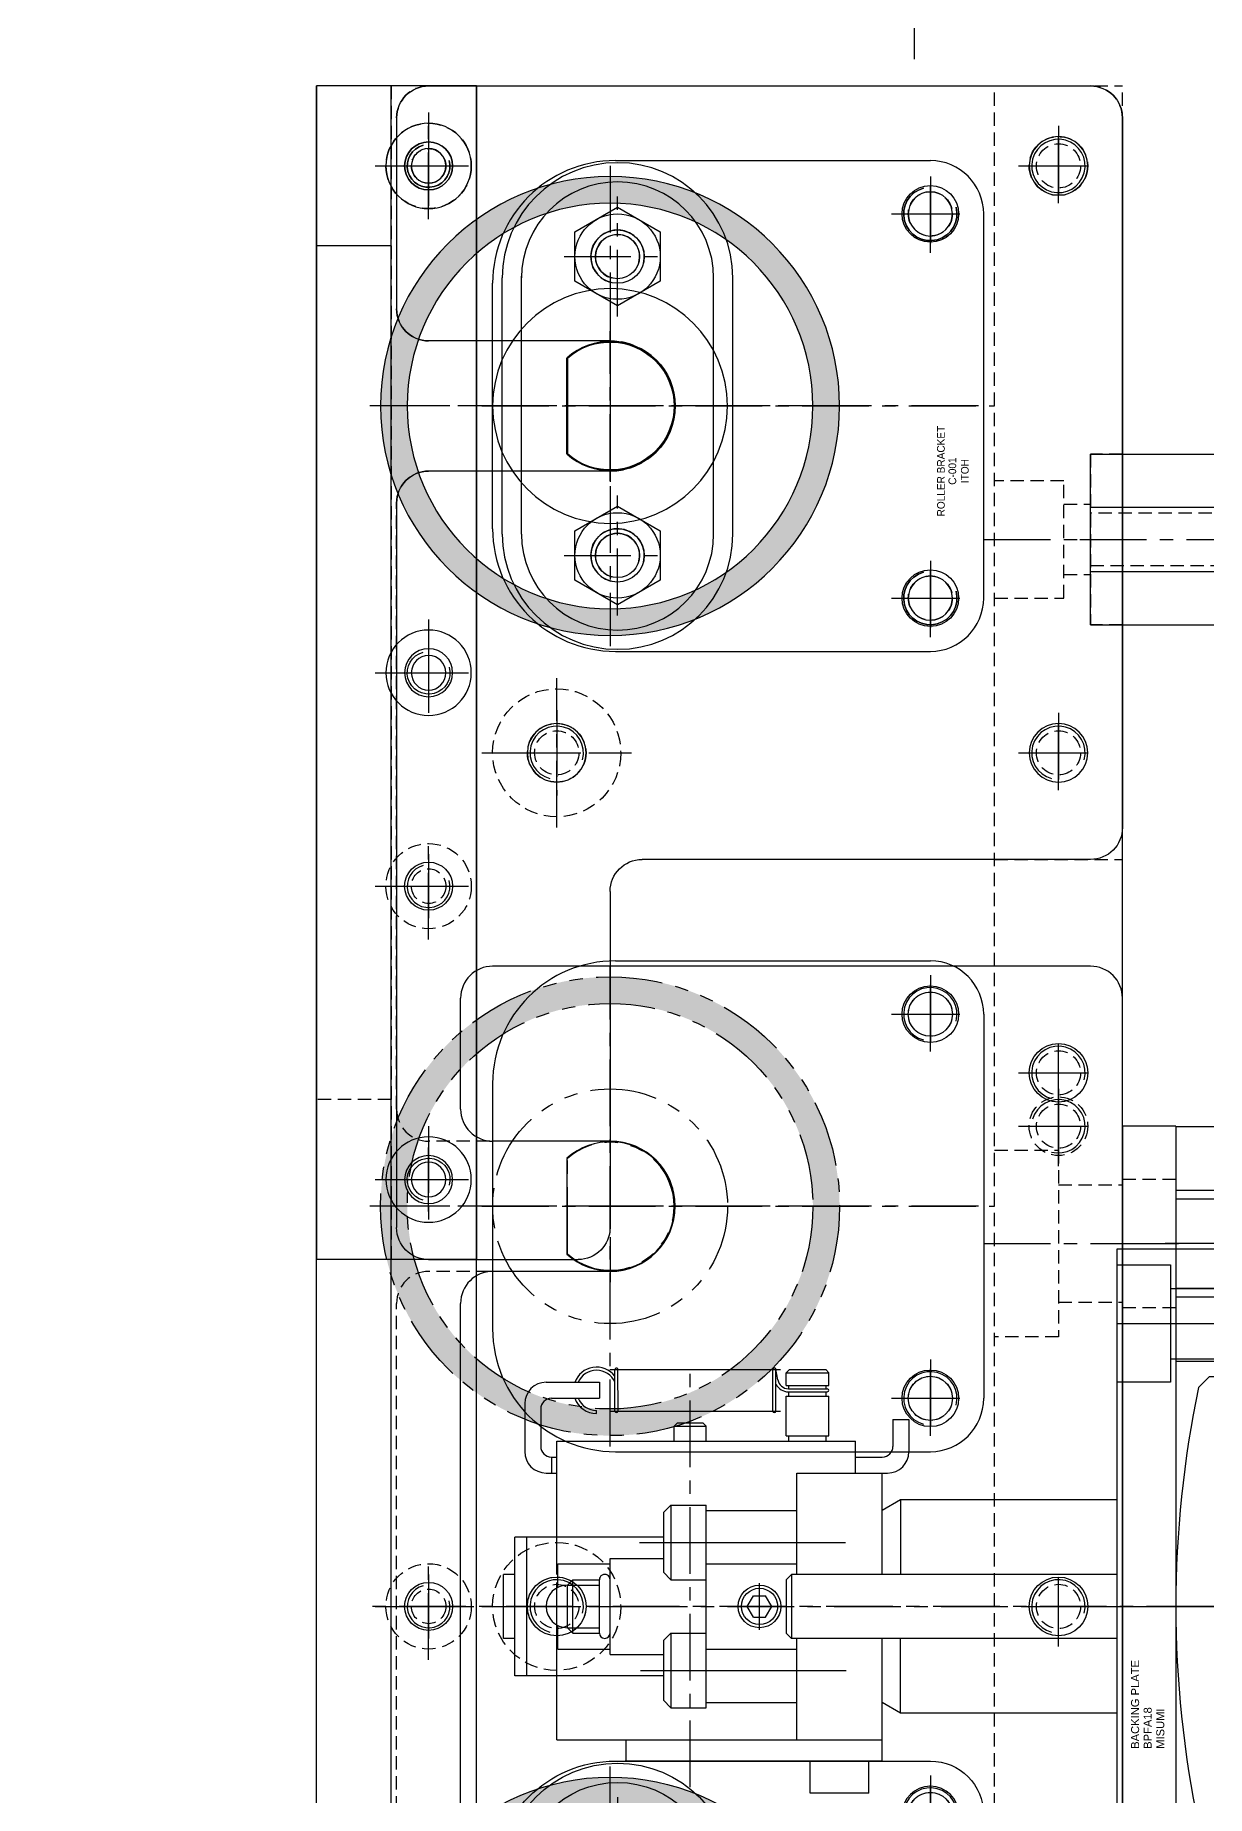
# Model space of a CAD drawing. Header units: inches. Extents: x 0 to 77285, y -118 to 40065.
# Drawn here: x 43739.7 to 43849.4, y 16699.6 to 16864.6 of the extents above; entities that cross this region are included whole.
import ezdxf
from ezdxf.enums import TextEntityAlignment as Align

# ---------------------------------------------------------------- set-up
doc = ezdxf.new("R2010")
doc.units = ezdxf.units.IN
doc.header["$LTSCALE"] = 5
doc.header["$MEASUREMENT"] = 0
for name, pattern in [('CENTER', [2, 1.25, -0.25, 0.25, -0.25]), ('HIDDEN', [0.375, 0.25, -0.125]), ('PHANTOM', [2.5, 1.25, -0.25, 0.25, -0.25, 0.25, -0.25])]:
    doc.linetypes.add(name, pattern=pattern)
for name, color, linetype in [('11', 1, 'CENTER'), ('22', 2, 'HIDDEN'), ('44', 4, 'Continuous'), ('55', 5, 'Continuous'), ('66', 6, 'PHANTOM'), ('77', 40, 'HIDDEN'), ('99', 181, 'Continuous'), ('A', 8, 'Continuous'), ('B', 123, 'Continuous'), ('BOM-T', 4, 'Continuous'), ('G', 231, 'Continuous'), ('T', 3, 'Continuous'), ('Y', 60, 'Continuous')]:
    doc.layers.add(name, color=color, linetype=linetype)
doc.styles.add('SCI', font='')
doc.styles.get("Standard").update_dxf_attribs({"font": 'arial.ttf'})
doc.styles.get('SCI').set_extended_font_data('Gulim')
doc.dimstyles.new('SCH', dxfattribs={"dimtxt": 2.5, "dimasz": 2, "dimexe": 1.25, "dimexo": 0.625, "dimtad": 1, "dimdec": 8, "dimtxsty": 'SCI', "dimcen": 2.5, "dimclrd": 4, "dimclre": 4, "dimclrt": 7, "dimadec": 8, "dimazin": 2, "dimtfac": 1, "dimtdec": 8, "dimtmove": 0, "dimatfit": 3, "dimfxl": 1, "dimarcsym": 0})

# ---------------------------------------------------------------- blocks, each defined once
blk = doc.blocks.new('A$C5A8004F1')
at = {"layer": '11'}
for p, q in [((0, 41.34), (0, -60)), ((-22.5, 0), (22.5, 0))]:
    blk.add_line(p, q, dxfattribs=at)
blk = doc.blocks.new('A$C681845F8')
for p, q in [((22, 26.6), (12.7, 26.6)), ((12.2, 26.1), (12.2, 2.5)), ((22.5, 26.1), (22.5, 2.5)), ((6.5, 21.5), (6.5, 7.1)), ((12.2, 22), (7, 22)), ((27.7, 22), (22.5, 22)), ((28.2, 21.5), (28.2, 7.1)), ((3, 20.3), (3, 8.3)), ((6.5, 20.3), (3, 20.3)), ((4.5, 20.3), (4.5, 8.3)), ((31.7, 20.3), (28.2, 20.3)), ((30.2, 20.3), (30.2, 8.3)), ((31.7, 20.3), (31.7, 8.3)), ((2, 18.8), (2, 9.8)), ((2, 18.8), (3, 18.8)), ((32.7, 18.8), (31.7, 18.8)), ((32.7, 18.8), (32.7, 9.8)), ((0.35, 16.28), (0.35, 12.31)), ((0.35, 16.28), (2, 16.28)), ((34.35, 16.28), (32.7, 16.28)), ((34.35, 16.28), (34.35, 12.31)), ((0.35, 12.31), (2, 12.31)), ((34.35, 12.31), (32.7, 12.31)), ((2, 9.8), (3, 9.8)), ((6.5, 8.3), (3, 8.3)), ((31.7, 8.3), (28.2, 8.3)), ((32.7, 9.8), (31.7, 9.8)), ((12.2, 6.6), (7, 6.6)), ((27.7, 6.6), (22.5, 6.6)), ((22, 2), (12.7, 2))]:
    blk.add_line(p, q)
for centre, start, end in [((12.7, 26.1), 90, 180), ((22, 26.1), 0, 90), ((7, 21.5), 90, 180), ((27.7, 21.5), 0, 90), ((7, 7.1), 180, 270), ((27.7, 7.1), 270, 0), ((12.7, 2.5), 180, 270), ((22, 2.5), 270, 0)]:
    blk.add_arc(centre, 0.5, start, end)
at = {"layer": '11'}
for p, q in [((17.35, 0), (17.35, 28.6)), ((34.7, 14.3), (0, 14.3))]:
    blk.add_line(p, q, dxfattribs=at)
blk = doc.blocks.new('34543e5435435')
at = {"color": 6}
for p, q in [((-2.9, 1.8), (-2.9, 3.6)), ((-2.6, 3.9), (0, 3.9)), ((0.3, 3.6), (0.3, 0)), ((-4.6, -2.3), (-4.6, 1.3)), ((-4.6, 1.3), (-4.6, -2.3)), ((-4.3, 1.6), (-3.1, 1.6)), ((-3.1, 1.6), (-4.3, 1.6)), ((-1.4, -0.5), (-1.4, -2.3)), ((-1.4, -0.5), (-1.4, -2.3)), ((0, -0.3), (-1.2, -0.3)), ((-1.2, -0.3), (-0.2, -0.3)), ((-1.7, -2.6), (-4.3, -2.6)), ((-1.7, -2.6), (-4.3, -2.6))]:
    blk.add_line(p, q, dxfattribs=at)
for centre, radius, start, end in [((-2.6, 3.6), 0.3, 90, 180), ((0, 3.6), 0.3, 0, 90), ((-3.1, 1.8), 0.2, 270, 0), ((-3.1, 1.8), 0.2, 270, 0), ((-4.3, 1.3), 0.3, 90, 180), ((-4.3, 1.3), 0.3, 90, 180), ((0, 0), 0.3, 270, 0), ((-1.2, -0.5), 0.2, 90, 180), ((-1.2, -0.5), 0.2, 90, 180), ((-4.3, -2.3), 0.3, 180, 270), ((-4.3, -2.3), 0.3, 180, 270), ((-1.7, -2.3), 0.3, 270, 0), ((-1.7, -2.3), 0.3, 270, 0)]:
    blk.add_arc(centre, radius, start, end, dxfattribs=at)
blk = doc.blocks.new('A$C41a9233e')
at = {"layer": 'G'}
blk.add_lwpolyline([(-9, 19.77), (9, 19.77), (9, 16.77), (-9, 16.77)], close=True, dxfattribs=at)
blk.add_circle((-18.5, 102.48), 2.5, dxfattribs=at)
blk.add_blockref('A$C5A8004F1', (0, 60.73))
at = {"layer": 'B', "linetype": 'Continuous', "extrusion": (0, 0, -1), "zscale": -1}
for p in [(-17.35, 74.13), (-17.35, 17.77)]:
    blk.add_blockref('A$C681845F8', p, dxfattribs=at)
at = {"layer": 'G', "xscale": -1, "rotation": 270}
blk.add_blockref('34543e5435435', (-9.5, 80.43), dxfattribs=at)
at = {"layer": 'G', "rotation": 90.00000000000001}
blk.add_blockref('34543e5435435', (9.5, 80.43), dxfattribs=at)
blk = doc.blocks.new('A$C1862058d')
for p, q in [((161, 97.43), (174, 97.43)), ((161, 83.5), (161, 97.43)), ((164.5, 98.47), (170.5, 98.47)), ((164.5, 97.42), (164.5, 98.47)), ((170.5, 97.42), (170.5, 98.47)), ((174, 83.5), (174, 97.43)), ((161, 96.31), (174, 96.31)), ((186.5, 96.5), (182, 96.5)), ((180, 94.5), (180, 93.5)), ((186, 95), (182.5, 95)), ((188.5, 94.5), (188.5, 89.5)), ((155, 93.5), (161, 93.5)), ((155, 93.5), (155, 63)), ((163.5, 93.41), (163.5, 88.5)), ((163.5, 93.41), (165.72, 93.41)), ((165.5, 92.5), (165, 92)), ((165.5, 92.5), (169.5, 92.5)), ((165.5, 92.5), (165.5, 89.5)), ((169.28, 93.41), (171.5, 93.41)), ((170, 92), (169.5, 92.5)), ((169.5, 92.5), (169.5, 89.5)), ((171.5, 93.41), (171.5, 88.5)), ((174, 93.5), (183, 93.5)), ((181.5, 94), (180, 94)), ((181.5, 94), (181.5, 93.5)), ((183, 93.5), (183, 65.5)), ((183, 93.5), (183, 65.5)), ((187, 94), (187, 89.5)), ((165, 92), (170, 92)), ((165, 92), (165, 89.5)), ((170, 92), (170, 89.5)), ((165, 89.5), (170, 89.5)), ((185.58, 89.77), (185.86, 89.77)), ((188.5, 89.5), (187, 89.5)), ((163, 88.5), (172, 88.5)), ((163, 88.5), (163, 83.5)), ((172, 88.5), (172, 83.5)), ((185.8, 88.55), (185.8, 72.54)), ((185.8, 88.05), (189.7, 88.05)), ((185.8, 87.75), (189.7, 87.76)), ((189.7, 88.51), (189.7, 72.53)), ((153, 63), (153, 87.1)), ((153, 87), (155, 87)), ((161.5, 85.65), (161.5, 66.39)), ((173.5, 85.73), (173.5, 66.46)), ((158.7, 83.5), (158, 82.8)), ((165, 82.8), (158, 82.8)), ((158, 82.8), (158, 79.5)), ((164.3, 83.5), (158.7, 83.5)), ((165, 82.8), (164.3, 83.5)), ((165, 82.8), (165, 79.5)), ((170.7, 83.5), (170, 82.8)), ((177, 82.8), (170, 82.8)), ((170, 82.8), (170, 79.5)), ((176.3, 83.5), (170.7, 83.5)), ((177, 82.8), (176.3, 83.5)), ((177, 82.8), (177, 79.5)), ((183, 82.5), (184.4, 82.5)), ((184.4, 82.5), (184.7, 82.2)), ((184.4, 82.5), (184.4, 79.5)), ((184.7, 82.2), (184.7, 79.8)), ((158, 79.5), (177, 79.5)), ((158.5, 79.5), (158.5, 71)), ((163.5, 79.5), (163.5, 71)), ((171.5, 79.5), (171.5, 71)), ((176.5, 79.5), (176.5, 71)), ((183, 79.5), (184.4, 79.5)), ((184.4, 79.5), (184.7, 79.8)), ((165.29, 74.5), (169.69, 74.5)), ((166.5, 75.07), (167.5, 75.65)), ((166.5, 75.07), (166.5, 73.93)), ((167.5, 75.65), (168.5, 75.07)), ((168.5, 75.07), (168.5, 73.93)), ((166.5, 73.93), (167.5, 73.35)), ((167.5, 73.35), (168.5, 73.93)), ((185.8, 73.25), (189.7, 73.25)), ((185.8, 72.96), (189.7, 72.96)), ((188.72, 72.79), (189.72, 72.96)), ((155, 71), (164.5, 71)), ((165, 72), (164.5, 71.5)), ((164.5, 41), (164.5, 71.5)), ((170.5, 71.5), (164.5, 71.5)), ((170, 72), (165, 72)), ((170.5, 71.5), (170, 72)), ((170.5, 41), (170.5, 71.5)), ((170.5, 71), (180, 71)), ((180, 71), (180, 63)), ((183, 71.75), (183.5, 71.75)), ((183.5, 72), (187.2, 72)), ((183.5, 72), (183.5, 68)), ((187.2, 72), (187.2, 68)), ((187.2, 71.75), (187.6, 71.75)), ((187.6, 71.78), (187.6, 68.16)), ((187.9, 71.8), (187.9, 68.16)), ((187.9, 71.75), (188.2, 71.75)), ((188.2, 72), (189.4, 72)), ((188.2, 72), (188.2, 68)), ((189.4, 72), (189.7, 71.7)), ((189.4, 72), (189.4, 68)), ((189.7, 71.7), (189.7, 68.3)), ((150, 64.25), (150, 69.75)), ((150, 69.75), (153, 69.75)), ((183, 68.25), (183.5, 68.25)), ((183.5, 68), (187.2, 68)), ((187.2, 68.25), (187.6, 68.25)), ((187.9, 68.25), (188.2, 68.25)), ((188.2, 68), (189.4, 68)), ((189.7, 68.3), (189.4, 68)), ((180, 65.5), (183, 65.5)), ((180, 65.5), (183, 65.5)), ((181.5, 65.5), (181.5, 63)), ((150, 64.25), (153, 64.25)), ((153, 63), (164.5, 63)), ((155, 63), (164.5, 63)), ((157.5, 61.3), (158.5, 63)), ((170.5, 63), (180, 63)), ((177.5, 61.3), (176.5, 63)), ((180, 63), (180, 62.5)), ((157.5, 61.3), (164.5, 61.3)), ((157.5, 41), (157.5, 61.3)), ((177.5, 61.3), (170.5, 61.3)), ((177.5, 41), (177.5, 61.3)), ((185, 62), (182.5, 62)), ((185, 62), (185, 60.5)), ((185, 60.5), (182, 60.5)), ((134, 41), (201, 41)), ((188.5, 36), (188.5, 41)), ((194, 41), (194, 25)), ((199.5, 41), (199.5, 36)), ((201, 41), (201, 25)), ((199.5, 36), (188.5, 36)), ((190.7, 36), (190.7, 30)), ((197.3, 36), (197.3, 30))]:
    blk.add_line(p, q)
for radius in [2, 1.7]:
    blk.add_circle((167.5, 74.5), radius)
for centre, radius, start, end in [((182, 94.5), 2, 89.9544, 179.9088), ((186.5, 94.5), 2, 0, 89.9544), ((167.5, 92.5), 2, 0, 179.9088), ((182.5, 94), 1, 89.9544, 179.9088), ((186, 94), 1, 0, 89.9544), ((187.75, 89.77), 2.17, 110.0079, 179.9088), ((187.75, 89.77), 1.88, 113.4456, 179.9088), ((187.75, 89.77), 2.17, 307.6783, 69.9009), ((187.75, 89.77), 1.88, 293.9274, 66.4631), ((165, 89), 0.5, 89.9544, 269.8631), ((170, 89), 0.5, 269.8631, 89.9544), ((185.8, 87.9), 0.14, 89.9544, 269.8631), ((189.7, 87.9), 0.14, 269.8631, 89.9544), ((185.8, 73.11), 0.14, 89.9544, 269.8631), ((188.9, 71.8), 1.29, 116.3104, 179.9088), ((188.9, 71.8), 1, 100.2676, 179.9088), ((189.7, 73.11), 0.14, 269.8631, 89.9544), ((187.75, 68.16), 0.14, 179.9088, 0), ((182.5, 63), 1, 179.9088, 269.8631), ((182, 62.5), 2, 179.9088, 269.8631)]:
    blk.add_arc(centre, radius, start, end)
at = {"layer": '11'}
for p, q in [((167.5, -48), (167.5, 112)), ((150.55, 81), (189.51, 81))]:
    blk.add_line(p, q, dxfattribs=at)
blk = doc.blocks.new('A$Cca2a8c39E')
for p, q in [((-12, 10.1), (12, 10.1)), ((-11.5, 11), (11.5, 11)), ((-12, 8.3), (12.17, 8.3)), ((-18.62, -0.7), (-16.31, 3.3)), ((-16.31, 3.3), (-11.69, 3.3)), ((-11.69, 3.3), (-9.38, -0.7)), ((-4.49, 4.05), (4.49, 4.05)), ((9.38, -0.7), (11.69, 3.3)), ((11.69, 3.3), (16.31, 3.3)), ((16.31, 3.3), (18.62, -0.7)), ((-23, -0.5), (-23, -30)), ((-16.31, -4.7), (-18.62, -0.7)), ((-9.38, -0.7), (-11.69, -4.7)), ((11.69, -4.7), (9.38, -0.7)), ((18.62, -0.7), (16.31, -4.7)), ((23, -0.5), (23, -30)), ((-11.69, -4.7), (-16.31, -4.7)), ((16.31, -4.7), (11.69, -4.7)), ((-12, -9.7), (12, -9.7)), ((-12, -11.5), (12, -11.5)), ((-18, -35), (18, -35))]:
    blk.add_line(p, q)
for centre, radius in [((-14, -0.7), 4), ((14, -0.7), 4), ((-14, -0.7), 2.5), ((14, -0.7), 2.5), ((-14, -0.7), 2.07), ((14, -0.7), 2.07), ((-18, -30), 2.65), ((18, -30), 2.65)]:
    blk.add_circle(centre, radius)
for centre, radius, start, end in [((-11.5, -0.5), 11.5, 90, 180), ((-12, -0.7), 10.8, 90, 270), ((11.5, -0.5), 11.5, 0, 90), ((12, -0.7), 10.8, 270, 90), ((-12, -0.7), 9, 90, 270), ((12, -0.7), 9, 270, 90), ((0, 0), 6.05, 137.9776, 42.0224), ((-18, -30), 5, 180, 270), ((18, -30), 5, 270, 0)]:
    blk.add_arc(centre, radius, start, end)
at = {"layer": '11'}
for p, q in [((0, 12), (0, -36)), ((-14, 4.3), (-14, -5.7)), ((14, 4.3), (14, -5.7)), ((-7, 0), (7, 0)), ((-19.62, -0.7), (-8.38, -0.7)), ((8.38, -0.7), (19.62, -0.7)), ((-18, -26.35), (-18, -33.65)), ((18, -26.35), (18, -33.65)), ((-21.65, -30), (-14.35, -30)), ((14.35, -30), (21.65, -30))]:
    blk.add_line(p, q, dxfattribs=at)
at = {"layer": 'T'}
for centre, radius in [((-14, -0.7), 2.5), ((14, -0.7), 2.5), ((-14, -0.7), 2.07), ((14, -0.7), 2.07)]:
    blk.add_arc(centre, radius, 255, 165, dxfattribs=at)
at = {"layer": '44', "style": 'SCI'}
for s, height, p in [('ROLLER BRACKET', 0.7212, (-6.1, -30.99)), ('C-001', 0.721, (-6.1, -32.06)), ('ITOH', 0.721, (-6.1, -33.23))]:
    blk.add_text(s, height=height, dxfattribs=at).set_placement(p, align=Align.MIDDLE_CENTER)
blk = doc.blocks.new('A$C5f40b4d2E')
h = blk.add_hatch(color=256)
h.dxf.hatch_style = 1
h.paths.add_polyline_path([(-21.5, 0, 1), (21.5, 0, 1)])
h.paths.add_polyline_path([(19, 0, -1), (-19, 0, -1)], flags=16)
h.paths.add_polyline_path([(6, 0, -1), (-6, 0, -1)], flags=0)
blk.add_line((-4.47, 4), (4.47, 4))
for radius in [21.5, 19, 11]:
    blk.add_circle((0, 0), radius)
blk.add_arc((0, 0), 6, 138.1897, 41.8103)
at = {"layer": '11'}
for p, q in [((0, -22.5), (0, 22.5)), ((-22.5, 0), (22.5, 0))]:
    blk.add_line(p, q, dxfattribs=at)
blk = doc.blocks.new('A$Ceacdeef6E')
h = blk.add_hatch(color=256)
h.dxf.hatch_style = 1
h.paths.add_polyline_path([(-21.5, 0, 1), (21.5, 0, 1)])
h.paths.add_polyline_path([(19, 0, -1), (-19, 0, -1)], flags=16)
h.paths.add_polyline_path([(6, 0, -1), (-6, 0, -1)], flags=0)
blk.add_line((-4.47, 4), (4.47, 4))
for radius in [21.5, 19, 11]:
    blk.add_circle((0, 0), radius)
blk.add_arc((0, 0), 6, 138.1897, 41.8103)
at = {"layer": '11'}
for p, q in [((0, -22.5), (0, 22.5)), ((-22.5, 0), (22.5, 0))]:
    blk.add_line(p, q, dxfattribs=at)
blk = doc.blocks.new('A$Cb106c131')
for p, q in [((11.5, 11), (-11.5, 11)), ((4.49, 4.05), (-4.49, 4.05)), ((-23, -0.5), (-23, -30)), ((23, -0.5), (23, -30)), ((18, -35), (-18, -35))]:
    blk.add_line(p, q)
for centre in [(-18, -30), (18, -30)]:
    blk.add_circle(centre, 2.65)
for centre, radius, start, end in [((-11.5, -0.5), 11.5, 90, 180), ((11.5, -0.5), 11.5, 0, 90), ((0, 0), 6.05, 137.9776, 42.0224), ((-18, -30), 5, 180, 270), ((18, -30), 5, 270, 0)]:
    blk.add_arc(centre, radius, start, end)
at = {"layer": '11'}
for p, q in [((0, 12), (0, -36)), ((7, 0), (-7, 0)), ((-18, -26.35), (-18, -33.65)), ((18, -26.35), (18, -33.65)), ((-14.35, -30), (-21.65, -30)), ((21.65, -30), (14.35, -30))]:
    blk.add_line(p, q, dxfattribs=at)
blk = doc.blocks.new('A$Cbd27ccad')
for p, q in [((78, -2), (88.4, -2)), ((106.6, -2), (163.4, -2)), ((181.6, -2), (192, -2)), ((75, -61), (75, -5)), ((91.4, -16), (91.4, -5)), ((103.6, -16), (103.6, -5)), ((166.4, -16), (166.4, -5)), ((178.6, -16), (178.6, -5)), ((195, -61), (195, -5)), ((78, -64), (192, -64))]:
    blk.add_line(p, q)
for centre, radius in [((135, -11), 2.75), ((79.5, -46), 2.07), ((115.5, -46), 2.07), ((154.5, -46), 2.07), ((190.5, -46), 2.07), ((85, -58), 2.75), ((135, -58), 2.75), ((185, -58), 2.75)]:
    blk.add_circle(centre, radius)
for centre, radius, start, end in [((78, -5), 3, 90, 180), ((88.4, -5), 3, 0, 90), ((106.6, -5), 3, 90, 180), ((163.4, -5), 3, 0, 90), ((181.6, -5), 3, 90, 180), ((192, -5), 3, 0, 90), ((97.5, -16), 6.1, 180, 0), ((172.5, -16), 6.1, 180, 0), ((78, -61), 3, 180, 270), ((192, -61), 3, 270, 0)]:
    blk.add_arc(centre, radius, start, end)
at = {"layer": '11'}
for p, q in [((135, 3), (135, -69)), ((97.5, -50.5), (97.5, -1)), ((172.5, -50.5), (172.5, -1)), ((131, -11), (139, -11)), ((90.4, -16), (104.6, -16)), ((179.6, -16), (165.4, -16)), ((79.5, -42.5), (79.5, -49.5)), ((115.5, -42.5), (115.5, -49.5)), ((154.5, -42.5), (154.5, -49.5)), ((190.5, -42.5), (190.5, -49.5)), ((76, -46), (83, -46)), ((112, -46), (119, -46)), ((151, -46), (158, -46)), ((187, -46), (194, -46)), ((85, -54.25), (85, -61.75)), ((185, -54.25), (185, -61.75)), ((81.25, -58), (88.75, -58)), ((131.25, -58), (138.75, -58)), ((181.25, -58), (188.75, -58))]:
    blk.add_line(p, q, dxfattribs=at)
at = {"layer": 'T'}
for centre in [(79.5, -46), (115.5, -46), (154.5, -46), (190.5, -46)]:
    blk.add_arc(centre, 2.5, 255, 165, dxfattribs=at)
blk = doc.blocks.new('A$C86a8f194')
for p, q in [((0, 0), (110, 0)), ((0, -15), (0, 0)), ((110, -15), (110, 0)), ((0, -15), (110, -15))]:
    blk.add_line(p, q)
for centre, radius in [((7.5, -10.5), 4), ((55, -10.5), 4), ((102.5, -10.5), 4), ((7.5, -10.5), 2.25), ((55, -10.5), 2.25), ((102.5, -10.5), 2.25)]:
    blk.add_circle(centre, radius)
at = {"layer": '11'}
for p, q in [((7.5, -5.5), (7.5, -15.5)), ((55, -5.5), (55, -15.5)), ((102.5, -5.5), (102.5, -15.5)), ((2.5, -10.5), (12.5, -10.5)), ((50, -10.5), (60, -10.5)), ((97.5, -10.5), (107.5, -10.5))]:
    blk.add_line(p, q, dxfattribs=at)
at = {"layer": '22'}
for p, q in [((15, -7), (15, 0)), ((95, -7), (95, 0)), ((0, -7), (110, -7))]:
    blk.add_line(p, q, dxfattribs=at)
blk = doc.blocks.new('A$C3531890f')
for p, q in [((-9, 50), (8.9, 50)), ((27.1, 50), (95, 50)), ((-12, 47), (-12, -15)), ((11.9, 30), (11.9, 47)), ((24.1, 30), (24.1, 47)), ((98, 47), (98, 33)), ((63.5, 30), (95, 30)), ((60.5, -15), (60.5, 27)), ((-9, -18), (57.5, -18))]:
    blk.add_line(p, q)
for centre, radius in [((-4.5, 47), 1.62), ((43, 47), 1.62), ((90.5, 47), 1.62), ((50.5, 35), 2.75), ((0, 0), 2.07), ((36, 0), 2.07), ((-4.5, -12), 2.75), ((50.5, -12), 2.75)]:
    blk.add_circle(centre, radius)
for centre, radius, start, end in [((-9, 47), 3, 90, 180), ((8.9, 47), 3, 0, 90), ((27.1, 47), 3, 90, 180), ((95, 47), 3, 0, 90), ((95, 33), 3, 270, 0), ((18, 30), 6.1, 180, 0), ((63.5, 27), 3, 90, 180), ((-9, -15), 3, 180, 270), ((57.5, -15), 3, 270, 0)]:
    blk.add_arc(centre, radius, start, end)
at = {"layer": '11'}
for p, q in [((-4.5, 50), (-4.5, 44)), ((18, -4.5), (18, 51)), ((43, 50), (43, 44)), ((90.5, 50), (90.5, 44)), ((-7.5, 47), (-1.5, 47)), ((40, 47), (46, 47)), ((93.5, 47), (87.5, 47)), ((50.5, 39), (50.5, 31)), ((46.5, 35), (54.5, 35)), ((10.9, 30), (25.1, 30)), ((0, 3.5), (0, -3.5)), ((36, 3.5), (36, -3.5)), ((-3.5, 0), (3.5, 0)), ((32.5, 0), (39.5, 0)), ((-4.5, -8.25), (-4.5, -15.75)), ((50.5, -8.25), (50.5, -15.75)), ((-8.25, -12), (-0.75, -12)), ((46.75, -12), (54.25, -12))]:
    blk.add_line(p, q, dxfattribs=at)
at = {"layer": 'T'}
for centre, radius, start, end in [((-4.5, 47), 2, 255, 165), ((43, 47), 2, 255, 165), ((90.5, 47), 2, 15, 285), ((0, 0), 2.5, 255, 165), ((36, 0), 2.5, 255, 165)]:
    blk.add_arc(centre, radius, start, end, dxfattribs=at)
blk = doc.blocks.new('A$Cdd6abfc1')
for p, q in [((-10, 7.5), (275, 7.5)), ((202.5, 7.5), (202.5, -4.5)), ((275, 7.5), (275, -4.5)), ((-10, -4.5), (275, -4.5))]:
    blk.add_line(p, q)
for centre in [(132.5, 1.5), (182.5, 1.5), (212.5, 1.5), (267.5, 1.5)]:
    blk.add_circle(centre, 2.07)
at = {"layer": '11'}
for p, q in [((132.5, 5), (132.5, -2)), ((182.5, 5), (182.5, -2)), ((212.5, 5), (212.5, -2)), ((267.5, 5), (267.5, -2)), ((129, 1.5), (136, 1.5)), ((179, 1.5), (186, 1.5)), ((209, 1.5), (216, 1.5)), ((264, 1.5), (271, 1.5))]:
    blk.add_line(p, q, dxfattribs=at)
at = {"layer": 'T'}
for centre in [(132.5, 1.5), (182.5, 1.5), (212.5, 1.5), (267.5, 1.5)]:
    blk.add_arc(centre, 2.5, 255, 165, dxfattribs=at)
blk = doc.blocks.new('A$C060f00b1')
for radius in [6, 2.07]:
    blk.add_circle((0, 0), radius)
at = {"layer": '11'}
for p, q in [((0, 7), (0, -7)), ((-7, 0), (7, 0))]:
    blk.add_line(p, q, dxfattribs=at)
at = {"layer": 'T'}
blk.add_arc((0, 0), 2.5, 255, 165, dxfattribs=at)
blk = doc.blocks.new('A$Ce28dd634')
for p, q in [((-6, -7.5), (-6, 277.5)), ((-6, 277.5), (6, 277.5)), ((6, -7.5), (6, 277.5))]:
    blk.add_line(p, q)
for centre in [(0, 270), (0, 180)]:
    blk.add_circle(centre, 2.07)
at = {"layer": '11'}
for p, q in [((0, 273.5), (0, 266.5)), ((-3.5, 270), (3.5, 270)), ((-7, 235), (7, 235)), ((0, 183.5), (0, 176.5)), ((-3.5, 180), (3.5, 180)), ((-7, 169), (7, 169))]:
    blk.add_line(p, q, dxfattribs=at)
at = {"layer": '22'}
for p, q in [((3, 243), (3, 227)), ((6, 243), (3, 243)), ((0.5, 240.5), (-6, 240.5)), ((0.5, 229.5), (0.5, 240.5)), ((0.5, 238.3), (3, 238.3)), ((0.5, 231.7), (3, 231.7)), ((-6, 229.5), (0.5, 229.5)), ((6, 227), (3, 227)), ((-6, 177.75), (0, 177.75)), ((0, 177.75), (0, 160.25)), ((0, 174.5), (6, 174.5)), ((0, 163.5), (6, 163.5)), ((0, 160.25), (-6, 160.25))]:
    blk.add_line(p, q, dxfattribs=at)
at = {"layer": 'T'}
for centre in [(0, 270), (0, 180)]:
    blk.add_arc(centre, 2.5, 255, 165, dxfattribs=at)
blk = doc.blocks.new('A$C26c63843')
for p, q in [((-10.5, -7.5), (-10.5, 277.5)), ((4.5, 277.5), (-10.5, 277.5)), ((-3.5, -7.5), (-3.5, 277.5)), ((4.5, -7.5), (4.5, 277.5)), ((-3.5, 262.5), (-10.5, 262.5))]:
    blk.add_line(p, q)
for centre in [(0, 270), (0, 202.5, 0), (0, 135)]:
    blk.add_circle(centre, 2.25)
at = {"layer": '11'}
for p, q in [((0, 265), (0, 275)), ((-5, 270), (5, 270)), ((0, 197.5, 0), (0, 207.5, 0)), ((-5, 202.5, 0), (5, 202.5, 0)), ((0, 130), (0, 140)), ((-5, 135), (5, 135))]:
    blk.add_line(p, q, dxfattribs=at)
at = {"layer": '22'}
for centre in [(0, 270), (0, 202.5, 0), (0, 135)]:
    blk.add_circle(centre, 4, dxfattribs=at)
blk = doc.blocks.new('A$C6de2d92c')
for p, q in [((106.6, 62), (163.4, 62)), ((181.6, 62), (238.4, 62)), ((274.5, 62), (256.6, 62)), ((166.4, 42), (166.4, 59)), ((178.6, 42), (178.6, 59)), ((241.4, 42), (241.4, 59)), ((253.6, 42), (253.6, 59)), ((277.5, 59), (277.5, -3)), ((-4.5, -6), (274.5, -6))]:
    blk.add_line(p, q)
for centre, radius in [((135, 59), 1.62), ((202.5, 59, 0), 1.62), ((270, 59), 1.62), ((135, 47), 2.75), ((215, 47), 2.75), ((115.5, 12), 2.07), ((154.5, 12), 2.07), ((190.5, 12), 2.07), ((229.5, 12), 2.07), ((265.5, 12), 2.07), ((180, 0), 2.75), ((270, 0), 2.75)]:
    blk.add_circle(centre, radius)
for centre, radius, start, end in [((163.4, 59), 3, 0, 90), ((181.6, 59), 3, 90, 180), ((238.4, 59), 3, 0, 90), ((256.6, 59), 3, 90, 180), ((274.5, 59), 3, 0, 90), ((172.5, 42), 6.1, 180, 0), ((247.5, 42), 6.1, 180, 0), ((274.5, -3), 3, 270, 0)]:
    blk.add_arc(centre, radius, start, end)
at = {"layer": '11'}
for p, q in [((172.5, 7.5), (172.5, 63)), ((247.5, 7.5), (247.5, 63)), ((135, 62), (135, 56)), ((202.5, 62, 0), (202.5, 56, 0)), ((270, 62), (270, 56)), ((138, 59), (132, 59)), ((205.5, 59, 0), (199.5, 59, 0)), ((273, 59), (267, 59)), ((135, 51), (135, 43)), ((215, 51), (215, 43)), ((131, 47), (139, 47)), ((219, 47), (211, 47)), ((179.6, 42), (165.4, 42)), ((254.6, 42), (240.4, 42)), ((154.5, 15.5), (154.5, 8.5)), ((190.5, 15.5), (190.5, 8.5)), ((229.5, 15.5), (229.5, 8.5)), ((265.5, 15.5), (265.5, 8.5)), ((112, 12), (119, 12)), ((151, 12), (158, 12)), ((187, 12), (194, 12)), ((233, 12), (226, 12)), ((269, 12), (262, 12)), ((180, 3.75), (180, -3.75)), ((270, 3.75), (270, -3.75)), ((176.25, 0), (183.75, 0)), ((273.75, 0), (266.25, 0))]:
    blk.add_line(p, q, dxfattribs=at)
at = {"layer": 'T'}
for centre, radius, start, end in [((135, 59), 2, 15, 285), ((202.5, 59, 0), 2, 15, 285), ((270, 59), 2, 15, 285), ((115.5, 12), 2.5, 255, 165), ((154.5, 12), 2.5, 255, 165), ((190.5, 12), 2.5, 255, 165), ((229.5, 12), 2.5, 15, 285), ((265.5, 12), 2.5, 15, 285)]:
    blk.add_arc(centre, radius, start, end, dxfattribs=at)
blk = doc.blocks.new('A$C21097e61')
for p, q in [((-8, 0), (8, 0)), ((8, 0), (8, -122)), ((-8, 0), (-8, -122)), ((-8, -122), (-6, -122)), ((-6, -122), (-6, -130)), ((6, -122), (8, -122)), ((6, -122), (6, -130)), ((-6, -130), (6, -130))]:
    blk.add_line(p, q)
at = {"layer": '11'}
blk.add_line((0, 1), (0, -131), dxfattribs=at)
at = {"layer": '22'}
for p, q in [((-2.46, 0), (-2.46, -17)), ((2.46, -17), (2.46, 0)), ((-3, -15), (3, -15)), ((-2.46, -17), (0, -18.42)), ((-2.46, -17), (2.46, -17)), ((0, -18.42), (2.46, -17)), ((0, -111.58), (-2.46, -113)), ((2.46, -113), (0, -111.58)), ((-2.46, -113), (-2.46, -130)), ((2.46, -113), (-2.46, -113)), ((2.46, -130), (2.46, -113)), ((3, -115), (-3, -115))]:
    blk.add_line(p, q, dxfattribs=at)
at = {"layer": 'T'}
for p, q in [((-3, 0), (-3, -15)), ((3, -15), (3, 0)), ((-3, -15), (-2.46, -15.94)), ((2.46, -15.94), (3, -15)), ((-2.46, -114.06), (-3, -115)), ((-3, -115), (-3, -130)), ((3, -115), (2.46, -114.06)), ((3, -130), (3, -115))]:
    blk.add_line(p, q, dxfattribs=at)
blk = doc.blocks.new('A$C599342af')
for p, q in [((78.99, 0), (-10.99, 0)), ((-10.99, -24), (-10.99, 0)), ((-4.19, 0), (-4.19, -24)), ((4.19, 0), (4.19, -24)), ((11.01, -12), (11.01, 0)), ((56.99, 0), (56.99, -12)), ((63.81, 0), (63.81, -24)), ((72.19, 0), (72.19, -24)), ((78.99, 0), (78.99, -24)), ((13.5, -2.12), (12.5, -3.12)), ((12.5, -3.12), (12.5, -11.5)), ((55.5, -3.12), (54.5, -2.12)), ((55.5, -11.5), (55.5, -3.12)), ((12.5, -11.5), (13, -12)), ((55, -12), (55.5, -11.5)), ((56.99, -12), (11.01, -12)), ((13, -12), (17.8, -12)), ((16.52, -24), (16.52, -12)), ((50, -12.2), (18, -12.2)), ((18, -12.2), (18, -30)), ((42.19, -13), (25.81, -13)), ((50, -30), (50, -12.2)), ((55, -12), (50.2, -12)), ((51.48, -12), (51.48, -24)), ((18, -24), (-10.99, -24)), ((78.99, -24), (51.48, -24)), ((18, -30), (20.5, -30)), ((20.5, -30), (20.5, -45)), ((25.41, -45), (25.41, -30)), ((25.41, -30), (42.59, -30)), ((42.59, -30), (42.59, -45)), ((47.5, -45), (47.5, -30)), ((47.5, -30), (50, -30)), ((47.5, -45), (20.5, -45))]:
    blk.add_line(p, q)
for centre, radius, start, end in [((34, -100), 100, 78.1705, 101.8295), ((17.8, -12.2), 0.2, 0, 90), ((50.2, -12.2), 0.2, 90, 180)]:
    blk.add_arc(centre, radius, start, end)
at = {"layer": '11'}
for p, q in [((34, 2.25), (34, -47.25)), ((34, -26), (34, 2)), ((0, -25), (0, 1)), ((68, -25), (68, 1))]:
    blk.add_line(p, q, dxfattribs=at)
at = {"layer": '22'}
for p, q in [((34, -8.27), (25.81, -13)), ((42.19, -13), (34, -8.27)), ((25.81, -13), (25.81, -44.19)), ((42.19, -44.19), (42.19, -13)), ((43, -18), (25, -18)), ((25.81, -44.19), (25, -45)), ((42.19, -44.19), (25.81, -44.19)), ((43, -45), (42.19, -44.19))]:
    blk.add_line(p, q, dxfattribs=at)
at = {"layer": 'A'}
for p, q in [((17.8, -12), (50.2, -12)), ((25.41, -30), (42.59, -45)), ((25.41, -45), (42.59, -30))]:
    blk.add_line(p, q, dxfattribs=at)
at = {"layer": 'T'}
for p, q in [((-5, 0), (-5, -24)), ((5, 0), (5, -24)), ((63, 0), (63, -24)), ((73, 0), (73, -24)), ((25.81, -17.25), (25, -18)), ((25, -45), (25, -18)), ((42.19, -17.25), (43, -18)), ((43, -45), (43, -18))]:
    blk.add_line(p, q, dxfattribs=at)
at = {"layer": 'BOM-T', "color": 4}
for s, p in [('FLOATING JOINT', (7.27, -19.99)), ('FJBT18', (7.27, -21.17)), ('MISUMI', (7.27, -22.35))]:
    blk.add_text(s, height=0.75, dxfattribs=at).set_placement(p, align=Align.MIDDLE_LEFT)
blk = doc.blocks.new('A$C3f96074d')
for p, q in [((45, 0), (-45, 0)), ((-45, 0), (-45, -5)), ((45, -5), (45, 0)), ((45, -5), (-45, -5))]:
    blk.add_line(p, q)
blk.add_point((0, 0))
at = {"layer": '11'}
for p, q in [((0, 2), (0, -7)), ((-34, 1), (-34, -6)), ((34, 1), (34, -6))]:
    blk.add_line(p, q, dxfattribs=at)
at = {"layer": '22'}
for p, q in [((-40, 0), (-40, -5)), ((-28, -5), (-28, 0)), ((28, 0), (28, -5)), ((40, -5), (40, 0))]:
    blk.add_line(p, q, dxfattribs=at)
at = {"layer": 'BOM-T', "color": 4}
for s, p in [('BACKING PLATE', (-13.35, -1.18)), ('BPFA18', (-13.35, -2.36)), ('MISUMI', (-13.35, -3.54))]:
    blk.add_text(s, height=0.75, dxfattribs=at).set_placement(p, align=Align.MIDDLE_LEFT)
blk = doc.blocks.new('A$Cd845bf68')
at = {"xscale": -1}
blk.add_blockref('A$C3531890f', (273, -57.5), dxfattribs=at)
for name, p in [('A$Cbd27ccad', (7.5, -11.5)), ('A$C21097e61', (242.5, -72.5))]:
    blk.add_blockref(name, p)
at = {"layer": '22'}
for name, p in [('A$C060f00b1', (142.5, -22.5)), ('A$C060f00b1', (222.5, -22.5)), ('A$Cdd6abfc1', (10, -71))]:
    blk.add_blockref(name, p, dxfattribs=at)
at = {"layer": '55'}
for name, p in [('A$C5f40b4d2E', (105, -27.5)), ('A$Cca2a8c39E', (255, -27.5))]:
    blk.add_blockref(name, p, dxfattribs=at)
at = {"layer": '55', "xscale": -1}
for name, p in [('A$C5f40b4d2E', (255, -27.5)), ('A$Cca2a8c39E', (105, -27.5))]:
    blk.add_blockref(name, p, dxfattribs=at)
at = {"layer": '66'}
blk.add_blockref('A$Ceacdeef6E', (180, -27.5), dxfattribs=at)
at = {"layer": '77'}
blk.add_blockref('A$C6de2d92c', (7.5, -69.5), dxfattribs=at)
at = {"layer": '77', "rotation": 270}
blk.add_blockref('A$Ce28dd634', (7.5, -69.5), dxfattribs=at)
at = {"layer": '99'}
for name, p in [('A$C3f96074d', (142.5, -75.5)), ('A$C599342af', (108.5, -80.5))]:
    blk.add_blockref(name, p, dxfattribs=at)
at = {"layer": 'G', "rotation": 270}
blk.add_blockref('A$C26c63843', (7.5, -10.5), dxfattribs=at)
at = {"layer": 'G', "xscale": -1}
blk.add_blockref('A$C86a8f194', (285, 0), dxfattribs=at)
at = {"layer": 'Y'}
blk.add_blockref('A$Cb106c131', (180, -27.5), dxfattribs=at)
blk = doc.blocks.new('*D747')
at = {"color": 4, "lineweight": -2, "transparency": 16777216}
for p, q in [((43202.18, 17140.81), (43202.18, 18193.13)), ((43705.28, 16900.81), (43052.18, 16900.81)), ((43202.18, 16533.81), (43202.18, 16900.81)), ((43705.28, 16533.81), (43052.18, 16533.81)), ((43202.18, 16293.81), (43202.18, 16053.81))]:
    blk.add_line(p, q, dxfattribs=at)
at = {"color": 4, "transparency": 16777216}
for points in [[(43162.18, 17140.81), (43242.18, 17140.81), (43202.18, 16900.81)], [(43162.18, 16293.81), (43242.18, 16293.81), (43202.18, 16533.81)]]:
    blk.add_solid(points, dxfattribs=at)
at = {"layer": 'Defpoints', "color": 0, "transparency": 16777216}
for p in [(43202.18, 16900.81), (43780.28, 16900.81, 0), (43780.28, 16533.81, 0)]:
    blk.add_point(p, dxfattribs=at)
at = {"color": 7, "transparency": 16777216, "insert": (42973.19, 17786.97), "char_height": 300, "attachment_point": 5, "rotation": 90, "style": 'SCI'}
blk.add_mtext('367', dxfattribs=at)

msp = doc.modelspace()

# ---------------------------------------------------------------- block references
at = {"xscale": -1, "rotation": 90}
msp.add_blockref('A$C41a9233e', (43882.75690017, 16884.80835887, 0.00000001), dxfattribs=at)
at = {"rotation": 90}
msp.add_blockref('A$Cd845bf68', (43766.02874343, 16574.80835887, 0.00000001), dxfattribs=at)
at = {"layer": 'A', "rotation": 90}
msp.add_blockref('A$C1862058d', (43882.02874343, 16549.80835887, 0.00000001), dxfattribs=at)

# ---------------------------------------------------------------- dimensions: what is measured, and where the dimension line sits
dim = msp.add_linear_dim(base=(43202.1845362223, 16900.8083588741), p1=(43780.2787434256, 16533.8083588741, 0.000000007), p2=(43780.2787434256, 16900.8083588741, 0.000000007), angle=90, dimstyle='SCH', override={"dimscale": 120})
dim.commit()
dim.dimension.update_dxf_attribs({"geometry": '*D747', "text_midpoint": (42973.189862454, 17786.9668142669)})

doc.saveas('drawing.dxf')
